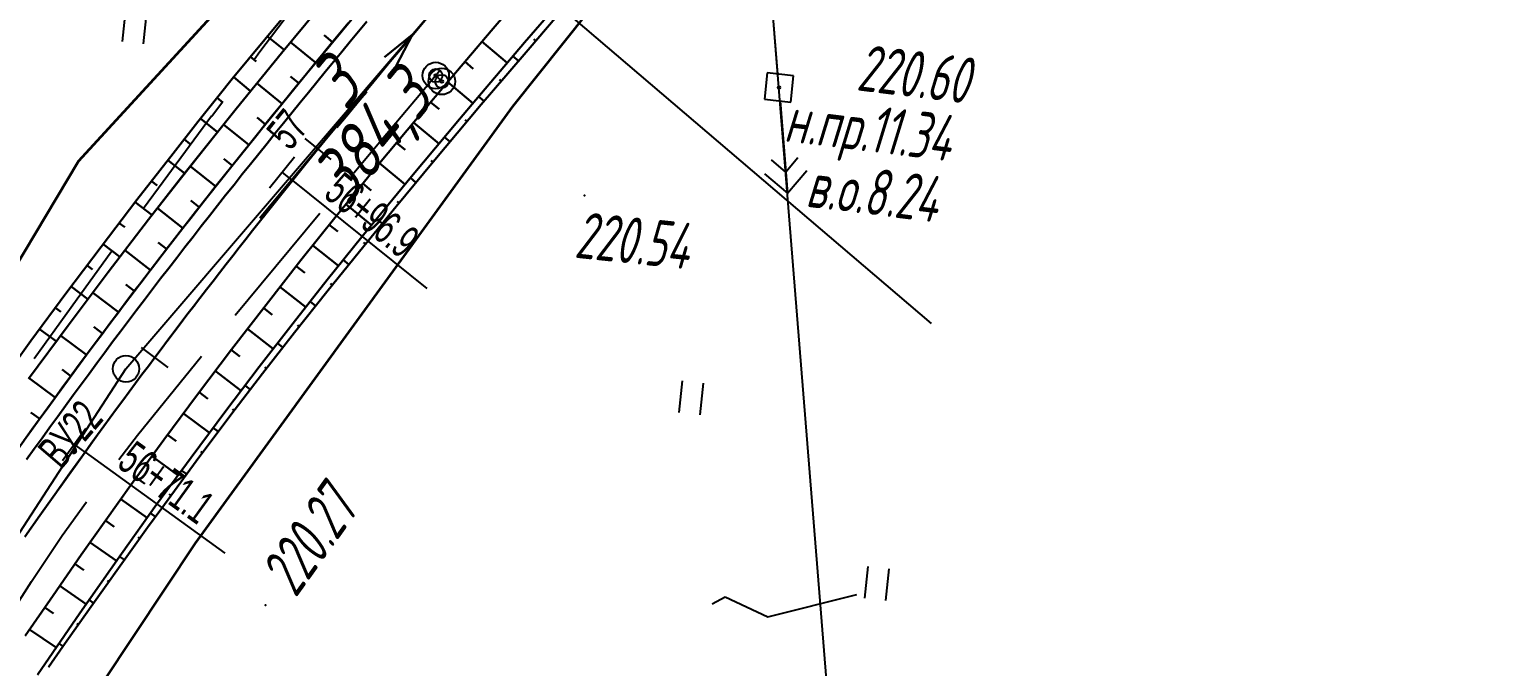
# Model space of a CAD drawing. Header units: millimetres. Extents: x -1799 to 6962, y -1020 to 4121.
# Drawn here: x 3319.3 to 3430.9, y 2289.5 to 2337.5 of the extents above; entities that cross this region are included whole.
import ezdxf

# ---------------------------------------------------------------- set-up
doc = ezdxf.new("R2010")
doc.units = ezdxf.units.MM
doc.linetypes.add('CONTI', pattern=[0])
doc.linetypes.add('STROT', pattern=[1.7, 0.5, -1.2])
for name, color, linetype, lineweight in [('10', 1, 'Continuous', 35), ('КОПИЯ_ОСЬ_13_ОТКОСЫ', 7, 'Continuous', 30), ('ОСЬ_ВЕРХ_ПОКРЫТИЯ_ГРАНИЦЫ_ПОЛОС', 7, 'Continuous', 30), ('ОСЬ_ВЕРХ_ПОКРЫТИЯ_ОСЬ', 1, 'Continuous', 30), ('Уклоны ПЧ', 5, 'Continuous', 30)]:
    doc.layers.add(name, color=color, linetype=linetype, lineweight=lineweight)
for name, color, linetype in [('GOR_BDEFAULT', 212, 'CONTI'), ('NAD_MDEFAULT', 7, 'CONTI'), ('PI_OTDEFAULT', 172, 'CONTI'), ('PI_TTDEFAULT', 5, 'CONTI'), ('SIT_LDEFAULT', 7, 'CONTI'), ('USLZNDEFAULT', 7, 'CONTI'), ('ZAPSKDEFAULT', 7, 'CONTI'), ('КОПИЯ_ОСЬ_ТАНГЕНСЫ', 1, 'Continuous'), ('ОСЬ_ВЕРХ_ПОКРЫТИЯ_ОТКОСЫ', 7, 'Continuous'), ('ОСЬ_ВЕРХ_ПОКРЫТИЯ_ПИКЕТЫ', 1, 'Continuous'), ('ОСЬ_ВЕРХ_ПОКРЫТИЯ_РАЗБИВКА_КРИВ', 1, 'Continuous'), ('ОСЬ_ВЕРХ_ПОКРЫТИЯ_ТАНГЕНСЫ', 1, 'Continuous'), ('разметка', 7, 'Continuous')]:
    doc.layers.add(name, color=color, linetype=linetype)
doc.styles.add('eskd', font='spds.shx', dxfattribs={"width": 1.2, "oblique": 15})
doc.styles.get("Standard").update_dxf_attribs({"font": 'arial.ttf'})
doc.styles.add('ГОСТ', font='', dxfattribs={"oblique": 15, "height": 4})
doc.styles.get('ГОСТ').set_extended_font_data('GOST type A')

# ---------------------------------------------------------------- blocks, each defined once
blk = doc.blocks.new('BL_2011')
at = {"color": 0}
for p, q in [((0, 0), (0, 2.4)), ((1.6, 0), (1.6, 2.4))]:
    blk.add_line(p, q, dxfattribs=at)
blk = doc.blocks.new('BL_27')
at = {"color": 0}
for p, q in [((1, 1), (-1, 1)), ((-1, 1), (-1, -1)), ((1, -1), (1, 1)), ((-1, -1), (1, -1))]:
    blk.add_line(p, q, dxfattribs=at)
blk.add_circle((0, 0), 0.1, dxfattribs=at)
blk = doc.blocks.new('BL_22')
at = {"color": 0}
for radius in [1, 0.5, 0.1]:
    blk.add_circle((0, 0), radius, dxfattribs=at)
blk = doc.blocks.new('*U52')
at = {"layer": 'КОПИЯ_ОСЬ_13_ОТКОСЫ'}
for points in [[(58.77, 83.73), (61.37, 87.33), (64.01, 90.9), (66.67, 94.44), (69.36, 97.97), (72.09, 101.47), (73.97, 103.85), (75.58, 105.87), (76.56, 107.1), (80.26, 111.56)], [(61.19, 84.46), (64.17, 88.5), (67.19, 92.51), (70.25, 96.5), (72.74, 99.67), (75.25, 102.83), (76.86, 104.84), (80.28, 109.05), (83.95, 113.49)], [(79.22, 110.31), (80.47, 109.28)], [(77.94, 108.77), (78.37, 108.42)], [(76.67, 107.23), (77.94, 106.17)], [(75.42, 105.67), (75.84, 105.33)], [(74.17, 104.1), (75.45, 103.08)], [(72.93, 102.54), (73.35, 102.2)], [(71.69, 100.96), (72.97, 99.97)], [(70.46, 99.39), (70.88, 99.06)], [(69.24, 97.8), (70.51, 96.83)], [(68.02, 96.22), (68.44, 95.9)], [(66.81, 94.63), (68.07, 93.67)], [(65.6, 93.03), (66.02, 92.72)], [(64.4, 91.43), (65.66, 90.49)], [(63.21, 89.83), (63.63, 89.52)], [(62.02, 88.22), (63.28, 87.3)]]:
    blk.add_lwpolyline(points, dxfattribs=at)
blk = doc.blocks.new('Стрелка')
at = {"layer": 'Уклоны ПЧ', "ltscale": 2}
for points in [[(-0.02, -0.05), (-0.02, 17.97)], [(-0.02, -0.05), (-0.58, 2.62)], [(-0.02, -0.05), (0.53, 2.62)]]:
    blk.add_lwpolyline(points, dxfattribs=at)

msp = doc.modelspace()

# ---------------------------------------------------------------- linework, layer by layer
at = {"ltscale": 7}
msp.add_lwpolyline([(3323.92, 2369.5), (3387.37, 2315.37)], dxfattribs=at)
at = {"layer": '10'}
msp.add_lwpolyline([(3257.79, 2233.17), (3305.51, 2307.22), (3311.16, 2307.79), (3315.67, 2315.34), (3323.02, 2327.62), (3351.53, 2358.66), (3376.45, 2385.79), (3392.33, 2403.09), (3390.57, 2426.71), (3389.95, 2435.23), (3387.65, 2466.27), (3420.04, 2479.74), (3419.86, 2461.83), (3415.23, 2448.76), (3411.67, 2410.12), (3414.32, 2405.04), (3391.08, 2372.42), (3375.15, 2351.65), (3374.74, 2355.54), (3355.77, 2331.73), (3331.82, 2298.79), (3310.8, 2267.17)], dxfattribs=at)
at = {"layer": 'GOR_BDEFAULT', "color": 212, "elevation": 220, "flags": 128}
for points in [[(3370.84, 2294.22), (3371.81, 2294.75)], [(3371.81, 2294.75), (3375.04, 2293.24), (3381.75, 2294.92)]]:
    msp.add_lwpolyline(points, dxfattribs=at)
at = {"layer": 'PI_TTDEFAULT', "color": 5}
for p in [(3375.88, 2333.17, 220.6), (3361.21, 2325.03, 220.54), (3337.13, 2294.1, 220.27)]:
    msp.add_point(p, dxfattribs=at)
at = {"layer": 'SIT_LDEFAULT', "color": 7}
for p, q in [((3375.88, 2333.17), (3371.67, 2385.51)), ((3375.8, 2334.17), (3375.24, 2341.14)), ((3340.24, 2340.53), (3336.72, 2335.87)), ((3336.72, 2335.87), (3336.27, 2335.27)), ((3348.85, 2332.75), (3349.97, 2334.07)), ((3349.98, 2334.07), (3350.24, 2334.4)), ((3350.44, 2333.63), (3349.98, 2334.07)), ((3345.89, 2329.23), (3348.86, 2332.75)), ((3381.08, 2268.27), (3375.88, 2333.17)), ((3333.88, 2332.06), (3333.08, 2330.99)), ((3375.96, 2332.17), (3376.52, 2325.2)), ((3333.07, 2331), (3329.41, 2326.05)), ((3343.81, 2326.74), (3345.9, 2329.22)), ((3376.39, 2326.79), (3375.31, 2327.71)), ((3377.31, 2327.87), (3376.39, 2326.79)), ((3374.8, 2326.66), (3376.52, 2325.2)), ((3376.52, 2325.2), (3377.99, 2326.92)), ((3329.41, 2326.05), (3327.93, 2324.03)), ((3336.8, 2318.36), (3341.23, 2323.68)), ((3325.55, 2320.81), (3322.47, 2316.58)), ((3334.85, 2315.99), (3336.8, 2318.36)), ((3322.48, 2316.57), (3319.69, 2312.71)), ((3327.49, 2306.95), (3331.88, 2312.38)), ((3331.88, 2312.38), (3332.3, 2312.9)), ((3326.06, 2305.1), (3327.49, 2306.95)), ((3321.8, 2299.36), (3323.63, 2301.91)), ((3319.47, 2295.89), (3321.8, 2299.36)), ((3318.03, 2293.62), (3319.47, 2295.89))]:
    msp.add_line(p, q, dxfattribs=at)
at = {"layer": 'КОПИЯ_ОСЬ_13_ОТКОСЫ'}
for points in [[(3319.01, 2291.79), (3321.11, 2294.85), (3323.23, 2297.9), (3326.95, 2303.14), (3329.46, 2306.58), (3332, 2310), (3334.58, 2313.4), (3337.18, 2316.78), (3339.81, 2320.14), (3342.47, 2323.47), (3345.62, 2327.31), (3349.25, 2331.67), (3350.48, 2333.12), (3352.32, 2335.29), (3354.16, 2337.45), (3356.63, 2340.34)], [(3319.25, 2311.18), (3322.24, 2315.22), (3325.26, 2319.24), (3328.32, 2323.22), (3330.8, 2326.4), (3333.31, 2329.55), (3334.93, 2331.56), (3338.34, 2335.77), (3342.02, 2340.21)], [(3319.94, 2288.86), (3323.12, 2293.5), (3326.27, 2297.99), (3328.92, 2301.71), (3331.52, 2305.25), (3334.14, 2308.77), (3336.67, 2312.09), (3339.22, 2315.38), (3341.8, 2318.65), (3344.41, 2321.91), (3348.15, 2326.45), (3351.78, 2330.79), (3353, 2332.23), (3354.84, 2334.4), (3356.69, 2336.56), (3359.16, 2339.43)], [(3319.94, 2288.86), (3323.12, 2293.5), (3326.27, 2297.99), (3328.92, 2301.71), (3331.52, 2305.25), (3334.14, 2308.77), (3336.67, 2312.09), (3339.22, 2315.38), (3341.8, 2318.65), (3344.41, 2321.91), (3348.15, 2326.45), (3351.78, 2330.79), (3353, 2332.23), (3354.84, 2334.4), (3356.69, 2336.56), (3359.16, 2339.43)], [(3320.75, 2289.44), (3321.84, 2290.98), (3323.98, 2294.02), (3327.17, 2298.48), (3328.24, 2299.96), (3329.31, 2301.43), (3331.91, 2304.97), (3334.53, 2308.48), (3336.92, 2311.59), (3339.33, 2314.68), (3341.76, 2317.75), (3344.22, 2320.8), (3346.99, 2324.18), (3349.78, 2327.55), (3353.42, 2331.88), (3355.26, 2334.04), (3357.1, 2336.2), (3359.57, 2339.08)], [(3316.25, 2302.82), (3319.51, 2307.37), (3321.23, 2309.74), (3323.84, 2313.28), (3326.49, 2316.81), (3329.16, 2320.31), (3331.86, 2323.78), (3334.59, 2327.24), (3336.83, 2330.02), (3340.23, 2334.21), (3343.89, 2338.64)], [(3342.19, 2336.59), (3341.56, 2337.11)], [(3353.47, 2336.65), (3355.38, 2335.02)], [(3357.53, 2336.7), (3357.39, 2336.82)], [(3340.92, 2335.05), (3339.03, 2336.6)], [(3356.23, 2335.18), (3355.81, 2335.53)], [(3352.18, 2335.12), (3352.81, 2334.58)], [(3338.39, 2331.95), (3336.49, 2333.49)], [(3339.65, 2333.5), (3339.02, 2334.01)], [(3350.88, 2333.6), (3352.79, 2331.98)], [(3354.93, 2333.66), (3354.79, 2333.78)], [(3353.64, 2332.13), (3353.22, 2332.49)], [(3349.59, 2332.07), (3350.23, 2331.53)], [(3335.88, 2328.84), (3333.97, 2330.37)], [(3337.13, 2330.39), (3336.5, 2330.91)], [(3348.31, 2330.54), (3350.23, 2328.93)], [(3352.35, 2330.61), (3352.21, 2330.72)], [(3347.03, 2329), (3347.67, 2328.47)], [(3351.06, 2329.07), (3350.64, 2329.43)], [(3334.63, 2327.28), (3333.99, 2327.79)], [(3333.38, 2325.71), (3331.46, 2327.23)], [(3345.75, 2327.47), (3347.67, 2325.86)], [(3349.77, 2327.54), (3349.63, 2327.66)], [(3344.48, 2325.92), (3345.12, 2325.39)], [(3348.49, 2326.01), (3348.07, 2326.36)], [(3332.14, 2324.14), (3331.5, 2324.64)], [(3343.21, 2324.37), (3345.14, 2322.79)], [(3347.22, 2324.46), (3347.08, 2324.58)], [(3330.91, 2322.56), (3328.98, 2324.07)], [(3345.95, 2322.92), (3345.53, 2323.26)], [(3341.95, 2322.82), (3342.59, 2322.3)], [(3329.68, 2320.98), (3329.04, 2321.48)], [(3340.7, 2321.26), (3342.64, 2319.71)], [(3344.69, 2321.37), (3344.54, 2321.48)], [(3328.46, 2319.4), (3326.52, 2320.89)], [(3343.42, 2319.82), (3343, 2320.16)], [(3339.46, 2319.69), (3340.1, 2319.18)], [(3326.04, 2316.22), (3324.09, 2317.69)], [(3327.25, 2317.81), (3326.6, 2318.3)], [(3338.22, 2318.12), (3340.17, 2316.59)], [(3342.17, 2318.26), (3342.03, 2318.37)], [(3340.92, 2316.7), (3340.51, 2317.02)], [(3336.99, 2316.54), (3337.64, 2316.03)], [(3323.64, 2313.01), (3321.68, 2314.47)], [(3324.84, 2314.62), (3324.19, 2315.11)], [(3335.77, 2314.96), (3337.72, 2313.45)], [(3339.68, 2315.13), (3339.55, 2315.23)], [(3334.55, 2313.37), (3335.2, 2312.87)], [(3338.45, 2313.55), (3338.04, 2313.87)], [(3321.27, 2309.79), (3319.3, 2311.23)], [(3322.45, 2311.4), (3321.8, 2311.89)], [(3333.34, 2311.78), (3335.3, 2310.29)], [(3337.22, 2311.98), (3337.09, 2312.08)], [(3332.14, 2310.18), (3332.79, 2309.69)], [(3335.99, 2310.39), (3335.6, 2310.69)], [(3334.78, 2308.81), (3334.65, 2308.9)], [(3320.1, 2308.17), (3319.44, 2308.65)], [(3330.94, 2308.58), (3332.9, 2307.12)], [(3329.75, 2306.97), (3330.4, 2306.49)], [(3333.57, 2307.21), (3333.19, 2307.5)], [(3332.38, 2305.6), (3332.25, 2305.7)], [(3328.56, 2305.36), (3330.53, 2303.92)], [(3331.19, 2304), (3330.8, 2304.28)], [(3327.38, 2303.74), (3328.04, 2303.27)], [(3326.22, 2302.12), (3328.21, 2300.71)], [(3330.01, 2302.38), (3329.88, 2302.48)], [(3328.83, 2300.77), (3328.45, 2301.05)], [(3325.06, 2300.49), (3325.72, 2300.02)], [(3323.91, 2298.85), (3325.89, 2297.45)], [(3327.65, 2299.15), (3327.53, 2299.24)], [(3326.49, 2297.53), (3326.12, 2297.79)], [(3322.75, 2297.22), (3323.42, 2296.76)], [(3321.61, 2295.58), (3323.61, 2294.19)], [(3325.32, 2295.9), (3325.21, 2295.98)], [(3324.16, 2294.27), (3323.83, 2294.51)], [(3320.48, 2293.93), (3321.14, 2293.47)], [(3319.34, 2292.28), (3321.35, 2290.91)], [(3323, 2292.64), (3322.91, 2292.71)], [(3321.85, 2291.01), (3321.55, 2291.22)]]:
    msp.add_lwpolyline(points, dxfattribs=at)
at = {"layer": 'КОПИЯ_ОСЬ_ТАНГЕНСЫ'}
for p, q in [((3326.61, 2311.94), (3430.92, 2433.8)), ((3250.98, 2195.59), (3326.61, 2311.94))]:
    msp.add_line(p, q, dxfattribs=at)
msp.add_circle((3326.61, 2311.94), 1, dxfattribs=at)
at = {"layer": 'ОСЬ_ВЕРХ_ПОКРЫТИЯ_ГРАНИЦЫ_ПОЛОС', "linetype": 'Continuous'}
for points in [[(3318.88, 2306.49), (3319.47, 2307.31), (3320.06, 2308.12), (3320.65, 2308.93), (3321.24, 2309.74), (3321.83, 2310.55), (3322.42, 2311.36), (3323.01, 2312.16), (3323.61, 2312.97), (3324.21, 2313.77), (3324.8, 2314.57), (3325.4, 2315.37), (3326.01, 2316.17), (3326.61, 2316.97), (3327.21, 2317.77), (3327.82, 2318.56), (3328.43, 2319.36), (3329.04, 2320.15), (3329.65, 2320.94), (3330.26, 2321.74), (3330.88, 2322.53), (3331.49, 2323.31), (3332.11, 2324.1), (3332.73, 2324.89), (3333.35, 2325.67), (3333.97, 2326.46), (3334.6, 2327.24), (3335.22, 2328.02), (3335.85, 2328.8), (3336.47, 2329.58), (3337.09, 2330.35), (3337.72, 2331.13), (3338.34, 2331.9), (3338.97, 2332.67), (3339.6, 2333.44), (3340.23, 2334.21), (3340.86, 2334.98), (3341.49, 2335.74), (3342.12, 2336.51), (3342.75, 2337.27), (3343.38, 2338.03)], [(3344.78, 2338.15), (3344.15, 2337.39), (3343.52, 2336.63), (3342.89, 2335.87), (3342.26, 2335.1), (3341.63, 2334.34), (3341, 2333.57), (3340.37, 2332.8), (3339.74, 2332.04), (3339.12, 2331.27), (3338.49, 2330.49), (3337.87, 2329.72), (3337.25, 2328.95), (3336.63, 2328.17), (3336, 2327.39), (3335.38, 2326.62), (3334.76, 2325.83), (3334.13, 2325.05), (3333.51, 2324.27), (3332.9, 2323.48), (3332.28, 2322.7), (3331.67, 2321.91), (3331.05, 2321.12), (3330.44, 2320.33), (3329.83, 2319.54), (3329.22, 2318.75), (3328.62, 2317.96), (3328.01, 2317.16), (3327.41, 2316.37), (3326.8, 2315.57), (3326.2, 2314.77), (3325.6, 2313.97), (3325.01, 2313.17), (3324.41, 2312.37), (3323.82, 2311.57), (3323.22, 2310.76), (3322.63, 2309.96), (3322.04, 2309.15), (3321.46, 2308.35), (3320.87, 2307.54), (3320.28, 2306.72), (3319.69, 2305.91), (3319.1, 2305.09)]]:
    msp.add_lwpolyline(points, dxfattribs=at)
at = {"layer": 'ОСЬ_ВЕРХ_ПОКРЫТИЯ_ОСЬ'}
msp.add_lwpolyline([(3318.97, 2299.27), (3320.1, 2300.88), (3321.24, 2302.47), (3322.38, 2304.07), (3323.52, 2305.66), (3323.52, 2305.66, -0.012892), (3339.17, 2326.15), (3339.17, 2326.15), (3340.39, 2327.66), (3341.61, 2329.16), (3342.84, 2330.65), (3344.07, 2332.15), (3345.31, 2333.63), (3346.55, 2335.12), (3347.79, 2336.6), (3349.66, 2338.82)], format="xyb", dxfattribs=at)
at = {"layer": 'ОСЬ_ВЕРХ_ПОКРЫТИЯ_ОТКОСЫ'}
msp.add_lwpolyline([(3349.65, 2332.14), (3350.48, 2333.12), (3352.32, 2335.29), (3354.16, 2337.45), (3356.63, 2340.34)], dxfattribs=at)
at = {"layer": 'ОСЬ_ВЕРХ_ПОКРЫТИЯ_ПИКЕТЫ'}
for p, q in [((3342.08, 2327.75), (3340.14, 2329.33)), ((3342.08, 2327.75), (3340.14, 2329.33)), ((3329.78, 2312.04), (3327.78, 2313.55))]:
    msp.add_line(p, q, dxfattribs=at)
at = {"layer": 'ОСЬ_ВЕРХ_ПОКРЫТИЯ_РАЗБИВКА_КРИВ'}
for p, q in [((3337.45, 2325.61), (3339.33, 2327.95)), ((3339.17, 2326.15), (3338.39, 2326.78)), ((3339.17, 2326.15), (3349.3, 2318)), ((3321.83, 2305.03), (3323.59, 2307.46)), ((3323.52, 2305.66), (3322.71, 2306.25)), ((3323.52, 2305.66), (3334.06, 2298.04))]:
    msp.add_line(p, q, dxfattribs=at)
at = {"layer": 'ОСЬ_ВЕРХ_ПОКРЫТИЯ_ТАНГЕНСЫ'}
for p, q in [((3326.61, 2311.94), (3430.92, 2433.8)), ((3250.98, 2195.59), (3326.61, 2311.94))]:
    msp.add_line(p, q, dxfattribs=at)
msp.add_circle((3326.61, 2311.94), 1, dxfattribs=at)
at = {"layer": 'разметка', "linetype": 'STROT', "lineweight": 30, "ltscale": 7}
msp.add_lwpolyline([(2295.13, 2195.85), (2426.21, 2190.48, -0.036618), (2731.39, 2155.5, 0.03316), (2816.77, 2142.92, 0.072993), (2903.54, 2150.91, 0.020856), (2952.53, 2165.72, -0.020825), (3001.52, 2180.54, -0.014356), (3018.37, 2184.1, -0.037499), (3107.99, 2191.29), (3173.19, 2193.25, 0.062532), (3222.73, 2198.89, 0.116616), (3262.84, 2221.45, 0.062555), (3293.4, 2260.85, -0.012407), (3323.52, 2305.66, -0.012892), (3339.17, 2326.15, -0.000817), (3360.09, 2351.05, 0.01158), (3380.45, 2376.38, 0.05392), (3395.92, 2404.68, 0.05392)], format="xyb", dxfattribs=at)

# ---------------------------------------------------------------- block references
at = {"layer": 'USLZNDEFAULT', "color": 7, "rotation": 354.0000000000001}
for name, p in [('BL_22', (3349.98, 2334.07)), ('BL_22', (3350.44, 2333.63)), ('BL_27', (3375.88, 2333.17))]:
    msp.add_blockref(name, p, dxfattribs=at)
at = {"layer": 'ZAPSKDEFAULT', "color": 7, "rotation": 354.0000000000001}
for p in [(3326.35, 2336.64), (3368.35, 2308.64), (3382.35, 2294.64)]:
    msp.add_blockref('BL_2011', p, dxfattribs=at)
at = {"layer": 'КОПИЯ_ОСЬ_13_ОТКОСЫ'}
msp.add_blockref('*U52', (3258.07, 2226.72), dxfattribs=at)
at = {"layer": 'Уклоны ПЧ', "rotation": 140.2468159932689}
msp.add_blockref('Стрелка', (3348.19, 2337.14), dxfattribs=at)

# ---------------------------------------------------------------- texts
at = {"layer": 'NAD_MDEFAULT', "color": 7, "style": 'eskd', "oblique": 10, "width": 0.8}
for s, p in [('н.пр.11.34', (3376.21, 2329.12)), ('в.о.8.24', (3377.84, 2324.19))]:
    msp.add_text(s, height=3.5, rotation=353, dxfattribs=at).set_placement(p)
at = {"layer": 'PI_OTDEFAULT', "color": 172, "style": 'eskd', "oblique": 10, "width": 0.8}
for s, rotation, p in [('220.60', 353, (3381.67, 2332.97)), ('220.54', 354, (3360.39, 2320.34)), ('220.27', 54.3868, (3339.41, 2294.6))]:
    msp.add_text(s, height=3.5, rotation=rotation, dxfattribs=at).set_placement(p)
at = {"layer": 'КОПИЯ_ОСЬ_ТАНГЕНСЫ', "width": 0.6}
msp.add_text('ВУ22', height=2.5, rotation=49.4371, dxfattribs=at).set_placement((3321.71, 2304.29))
at = {"layer": 'ОСЬ_ВЕРХ_ПОКРЫТИЯ_ПИКЕТЫ', "width": 0.6}
msp.add_text('57', height=2.5, rotation=50.821, dxfattribs=at).set_placement((3339, 2328.33))
at = {"layer": 'ОСЬ_ВЕРХ_ПОКРЫТИЯ_РАЗБИВКА_КРИВ', "width": 0.6}
for s, rotation, p in [('56+96.9', 321.1559, (3341.43, 2324.97)), ('56+71.1', 324.1105, (3325.84, 2304.6))]:
    msp.add_text(s, height=2.5, rotation=rotation, dxfattribs=at).set_placement(p)
at = {"layer": 'ОСЬ_ВЕРХ_ПОКРЫТИЯ_ТАНГЕНСЫ', "width": 0.6}
msp.add_text('ВУ22', height=2.5, rotation=49.4371, dxfattribs=at).set_placement((3321.71, 2304.29))
at = {"layer": 'Уклоны ПЧ', "style": 'ГОСТ', "oblique": 15}
for s, p in [('3', (3343.17, 2331.33)), ('384,3', (3343.32, 2324.12))]:
    msp.add_text(s, height=4, rotation=50.6573, dxfattribs=at).set_placement(p)

doc.saveas('drawing.dxf')
